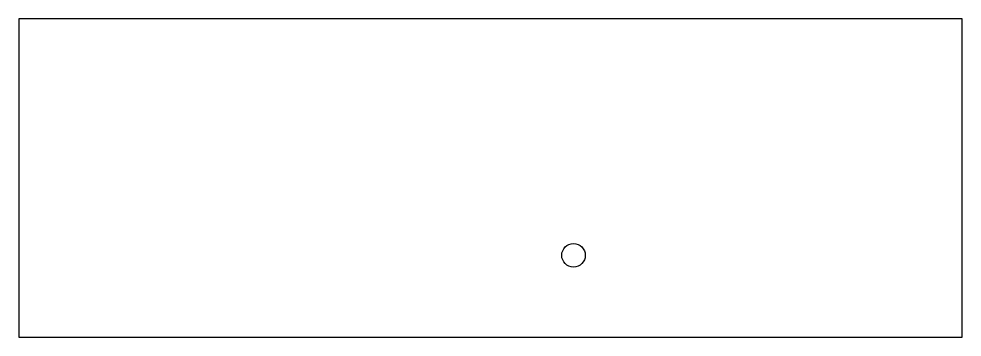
# Model space of a CAD drawing. Header units: millimetres. Extents: x -100 to 100, y 57 to 125.
import ezdxf

# ---------------------------------------------------------------- set-up
doc = ezdxf.new("R2010")
doc.units = ezdxf.units.MM

msp = doc.modelspace()

# ---------------------------------------------------------------- linework, layer by layer
msp.add_lwpolyline([(-100.07, 57.43), (99.93, 57.43), (99.93, 124.93), (-100.07, 124.93)], close=True)
msp.add_circle((17.54, 74.79), 2.5)

doc.saveas('drawing.dxf')
